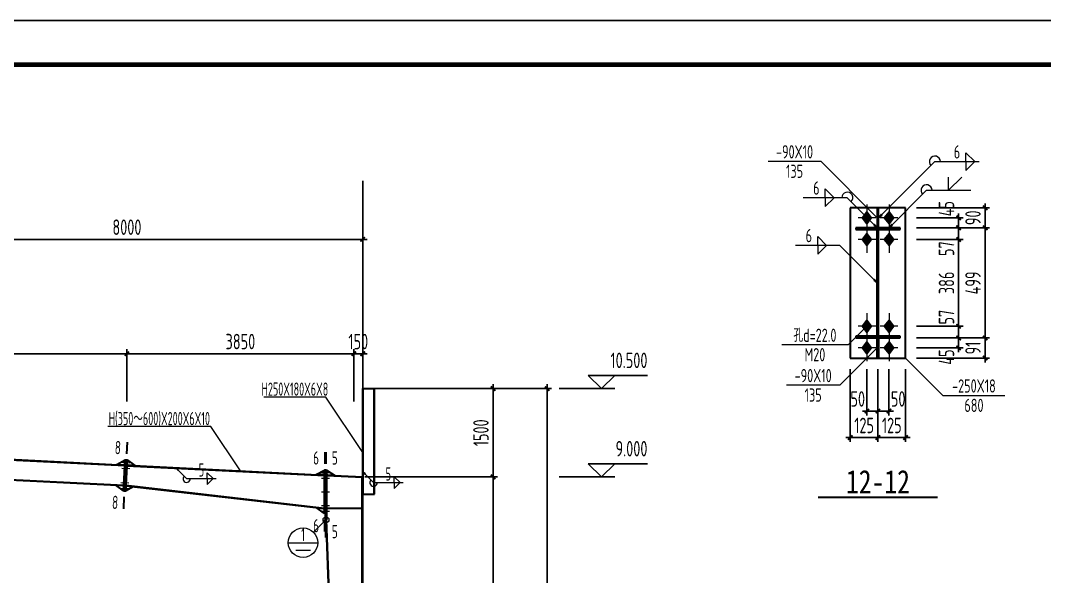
# Model space of a CAD drawing. Extents: x 899043 to 2598688, y -137197 to 211789.
# Drawn here: x 2129330 to 2164072, y 111252 to 130135 of the extents above; entities that cross this region are included whole.
import ezdxf
from ezdxf.enums import TextEntityAlignment as Align

# ---------------------------------------------------------------- set-up
doc = ezdxf.new("R2010")
doc.units = 0
doc.header["$LTSCALE"] = 1500
doc.header["$MEASUREMENT"] = 0
doc.linetypes.add('DOTE', pattern=[2.42, 2, -0.2, 0.02, -0.2])
doc.linetypes.add('线型6', pattern=[8.75, 5, -1.25, 1.25, -1.25])
for name, color, linetype in [('00-tk', 151, 'Continuous'), ('AXIS', 3, 'Continuous'), ('DIM', 3, 'Continuous'), ('PUB_TEXT', 7, 'Continuous'), ('THIN', 7, 'Continuous')]:
    doc.layers.add(name, color=color, linetype=linetype)
for name, color, linetype, lineweight in [('10', 7, 'Continuous', 35), ('114', 2, 'Continuous', 18), ('14', 2, 'Continuous', 35), ('20', 2, 'Continuous', 35), ('墙线__粗线', 7, 'Continuous', 18), ('字符串标注', 9, 'Continuous', 18), ('尺寸标注', 9, 'Continuous', 18), ('焊缝标注', 9, 'Continuous', 18), ('索引符号标注', 9, 'Continuous', 18), ('螺栓孔标注', 9, 'Continuous', 18), ('钢板标注', 9, 'Continuous', 18)]:
    doc.layers.add(name, color=color, linetype=linetype, lineweight=lineweight)
doc.styles.add('FromPkpm', font='Pkpmeng', dxfattribs={"width": 0.7, "bigfont": 'hztxt'})
doc.styles.add('TSSD_Dimension', font='Tssdeng.shx', dxfattribs={"width": 0.7, "bigfont": 'hztxt.shx'})
doc.styles.add('TSSD_Label', font='Tssdeng.shx', dxfattribs={"width": 0.7, "bigfont": 'hztxt.shx'})
doc.styles.add('仿宋体', font='', dxfattribs={"width": 0.8})
doc.styles.get('仿宋体').set_extended_font_data('SimSun')
doc.dimstyles.new('TSSD_150_150', dxfattribs={"dimtxt": 525, "dimasz": 150, "dimexe": 150, "dimexo": 375, "dimgap": 150, "dimtad": 1, "dimdec": 0, "dimzin": 0, "dimdsep": 46, "dimtxsty": 'TSSD_Dimension', "dimblk": 'ARCHTICK', "dimblk1": 'ARCHTICK', "dimblk2": 'ARCHTICK', "dimcen": 0, "dimdle": 150, "dimclrt": 7, "dimadec": 0, "dimazin": 0, "dimtfac": 1, "dimtdec": 0, "dimtix": 1, "dimtmove": 2, "dimatfit": 3, "dimfxl": 0, "dimtolj": 1, "dimtzin": 0, "dimarcsym": 0})
doc.dimstyles.new('TSSD_75_150', dxfattribs={"dimtxt": 525, "dimasz": 150, "dimexe": 150, "dimexo": 375, "dimgap": 150, "dimtad": 1, "dimdec": 0, "dimlfac": 0.5, "dimzin": 0, "dimdsep": 46, "dimtxsty": 'TSSD_Dimension', "dimblk": 'ARCHTICK', "dimblk1": 'ARCHTICK', "dimblk2": 'ARCHTICK', "dimcen": 0, "dimdle": 150, "dimclrt": 7, "dimadec": 0, "dimazin": 0, "dimtfac": 1, "dimtdec": 0, "dimtix": 1, "dimtmove": 2, "dimatfit": 3, "dimfxl": 0, "dimtolj": 1, "dimtzin": 0, "dimarcsym": 0})

# ---------------------------------------------------------------- blocks, each defined once
blk = doc.blocks.new('_ArchTick')
at = {"color": 0, "linetype": 'ByBlock', "const_width": 0.4}
blk.add_lwpolyline([(-0.5, -0.5), (0.5, 0.5)], dxfattribs=at)
blk = doc.blocks.new('*D155')
at = {"layer": 'Defpoints', "color": 0, "linetype": 'Continuous'}
for p in [(2159359, 123433), (2161159, 123433), (2159359, 123096)]:
    blk.add_point(p, dxfattribs=at)
at = {"layer": '尺寸标注', "color": 0, "linetype": 'Continuous', "lineweight": -2}
for p, q in [((2159734, 123433), (2161309, 123433)), ((2161159, 122946), (2161159, 123583)), ((2159734, 123096), (2161309, 123096))]:
    blk.add_line(p, q, dxfattribs=at)
at = {"layer": '尺寸标注', "color": 0, "linetype": 'Continuous', "lineweight": -2, "xscale": 150, "yscale": 150, "zscale": 150}
for p, rotation in [((2161159, 123433), 90), ((2161159, 123096), 270)]:
    blk.add_blockref('_ArchTick', p, dxfattribs=dict(at, rotation=rotation))
at = {"layer": '尺寸标注', "color": 7, "linetype": 'Continuous', "lineweight": 18, "insert": (2160746, 123743), "char_height": 525, "attachment_point": 5, "rotation": 90, "style": 'TSSD_Dimension'}
blk.add_mtext('\\A1;45', dxfattribs=at)
blk = doc.blocks.new('*D156')
at = {"layer": 'Defpoints', "color": 0, "linetype": 'Continuous'}
for p in [(2159359, 123096), (2161159, 123096), (2159359, 122698)]:
    blk.add_point(p, dxfattribs=at)
at = {"layer": '尺寸标注', "color": 0, "linetype": 'Continuous', "lineweight": -2}
for p, q in [((2159734, 123096), (2161309, 123096)), ((2161159, 122548), (2161159, 123246)), ((2159734, 122698), (2161309, 122698))]:
    blk.add_line(p, q, dxfattribs=at)
at = {"layer": '尺寸标注', "color": 0, "linetype": 'Continuous', "lineweight": -2, "xscale": 150, "yscale": 150, "zscale": 150}
for p, rotation in [((2161159, 123096), 90), ((2161159, 122698), 270)]:
    blk.add_blockref('_ArchTick', p, dxfattribs=dict(at, rotation=rotation))
at = {"layer": '尺寸标注', "color": 7, "linetype": 'Continuous', "lineweight": 18, "insert": (2160746, 122388), "char_height": 525, "attachment_point": 5, "rotation": 90, "style": 'TSSD_Dimension'}
blk.add_mtext('\\A1;57', dxfattribs=at)
blk = doc.blocks.new('*D157')
at = {"layer": 'Defpoints', "color": 0, "linetype": 'Continuous'}
for p in [(2159359, 119353), (2161159, 119353), (2159359, 119016)]:
    blk.add_point(p, dxfattribs=at)
at = {"layer": '尺寸标注', "color": 0, "linetype": 'Continuous', "lineweight": -2}
for p, q in [((2159734, 119353), (2161309, 119353)), ((2161159, 118866), (2161159, 119503)), ((2159734, 119016), (2161309, 119016))]:
    blk.add_line(p, q, dxfattribs=at)
at = {"layer": '尺寸标注', "color": 0, "linetype": 'Continuous', "lineweight": -2, "xscale": 150, "yscale": 150, "zscale": 150}
for p, rotation in [((2161159, 119353), 90), ((2161159, 119016), 270)]:
    blk.add_blockref('_ArchTick', p, dxfattribs=dict(at, rotation=rotation))
at = {"layer": '尺寸标注', "color": 7, "linetype": 'Continuous', "lineweight": 18, "insert": (2160746, 118705), "char_height": 525, "attachment_point": 5, "rotation": 90, "style": 'TSSD_Dimension'}
blk.add_mtext('\\A1;45', dxfattribs=at)
blk = doc.blocks.new('*D158')
at = {"layer": 'Defpoints', "color": 0, "linetype": 'Continuous'}
for p in [(2159359, 119751), (2161159, 119751), (2159359, 119353)]:
    blk.add_point(p, dxfattribs=at)
at = {"layer": '尺寸标注', "color": 0, "linetype": 'Continuous', "lineweight": -2}
for p, q in [((2161159, 119203), (2161159, 119901)), ((2159734, 119751), (2161309, 119751)), ((2159734, 119353), (2161309, 119353))]:
    blk.add_line(p, q, dxfattribs=at)
at = {"layer": '尺寸标注', "color": 0, "linetype": 'Continuous', "lineweight": -2, "xscale": 150, "yscale": 150, "zscale": 150}
for p, rotation in [((2161159, 119751), 90), ((2161159, 119353), 270)]:
    blk.add_blockref('_ArchTick', p, dxfattribs=dict(at, rotation=rotation))
at = {"layer": '尺寸标注', "color": 7, "linetype": 'Continuous', "lineweight": 18, "insert": (2160746, 120061), "char_height": 525, "attachment_point": 5, "rotation": 90, "style": 'TSSD_Dimension'}
blk.add_mtext('\\A1;57', dxfattribs=at)
blk = doc.blocks.new('*D159')
at = {"layer": 'Defpoints', "color": 0, "linetype": 'Continuous'}
for p in [(2159359, 122698), (2161159, 122698), (2159359, 119751)]:
    blk.add_point(p, dxfattribs=at)
at = {"layer": '尺寸标注', "color": 0, "linetype": 'Continuous', "lineweight": -2}
for p, q in [((2159734, 122698), (2161309, 122698)), ((2161159, 119601), (2161159, 122848)), ((2159734, 119751), (2161309, 119751))]:
    blk.add_line(p, q, dxfattribs=at)
at = {"layer": '尺寸标注', "color": 0, "linetype": 'Continuous', "lineweight": -2, "xscale": 150, "yscale": 150, "zscale": 150}
for p, rotation in [((2161159, 122698), 90), ((2161159, 119751), 270)]:
    blk.add_blockref('_ArchTick', p, dxfattribs=dict(at, rotation=rotation))
at = {"layer": '尺寸标注', "color": 7, "linetype": 'Continuous', "lineweight": 18, "insert": (2160746, 121224), "char_height": 525, "attachment_point": 5, "rotation": 90, "style": 'TSSD_Dimension'}
blk.add_mtext('\\A1;386', dxfattribs=at)
blk = doc.blocks.new('*D160')
at = {"layer": 'Defpoints', "color": 0, "linetype": 'Continuous'}
for p in [(2158046, 118671), (2158421, 118671), (2158421, 116871)]:
    blk.add_point(p, dxfattribs=at)
at = {"layer": '尺寸标注', "color": 0, "linetype": 'Continuous', "lineweight": -2}
for p, q in [((2158046, 118296), (2158046, 116721)), ((2158421, 118296), (2158421, 116721)), ((2157896, 116871), (2158571, 116871))]:
    blk.add_line(p, q, dxfattribs=at)
at = {"layer": '尺寸标注', "color": 0, "linetype": 'Continuous', "lineweight": -2, "xscale": 150, "yscale": 150, "zscale": 150, "rotation": 180}
blk.add_blockref('_ArchTick', (2158046, 116871), dxfattribs=at)
at = {"layer": '尺寸标注', "color": 0, "linetype": 'Continuous', "lineweight": -2, "xscale": 150, "yscale": 150, "zscale": 150}
blk.add_blockref('_ArchTick', (2158421, 116871), dxfattribs=at)
at = {"layer": '尺寸标注', "color": 7, "linetype": 'Continuous', "lineweight": 18, "insert": (2157736, 117283), "char_height": 525, "attachment_point": 5, "style": 'TSSD_Dimension'}
blk.add_mtext('\\A1;50', dxfattribs=at)
blk = doc.blocks.new('*D161')
at = {"layer": 'Defpoints', "color": 0, "linetype": 'Continuous'}
for p in [(2158421, 118671), (2158796, 118671), (2158796, 116871)]:
    blk.add_point(p, dxfattribs=at)
at = {"layer": '尺寸标注', "color": 0, "linetype": 'Continuous', "lineweight": -2}
for p, q in [((2158421, 118296), (2158421, 116721)), ((2158796, 118296), (2158796, 116721)), ((2158271, 116871), (2158946, 116871))]:
    blk.add_line(p, q, dxfattribs=at)
at = {"layer": '尺寸标注', "color": 0, "linetype": 'Continuous', "lineweight": -2, "xscale": 150, "yscale": 150, "zscale": 150, "rotation": 180}
blk.add_blockref('_ArchTick', (2158421, 116871), dxfattribs=at)
at = {"layer": '尺寸标注', "color": 0, "linetype": 'Continuous', "lineweight": -2, "xscale": 150, "yscale": 150, "zscale": 150}
blk.add_blockref('_ArchTick', (2158796, 116871), dxfattribs=at)
at = {"layer": '尺寸标注', "color": 7, "linetype": 'Continuous', "lineweight": 18, "insert": (2159106, 117283), "char_height": 525, "attachment_point": 5, "style": 'TSSD_Dimension'}
blk.add_mtext('\\A1;50', dxfattribs=at)
blk = doc.blocks.new('*D162')
at = {"layer": 'Defpoints', "color": 0, "linetype": 'Continuous'}
for p in [(2157484, 118671), (2158421, 118671), (2158421, 115971)]:
    blk.add_point(p, dxfattribs=at)
at = {"layer": '尺寸标注', "color": 0, "linetype": 'Continuous', "lineweight": -2}
for p, q in [((2157484, 118296), (2157484, 115821)), ((2158421, 118296), (2158421, 115821)), ((2157484, 115971), (2157334, 115971)), ((2157484, 115971), (2158421, 115971)), ((2158421, 115971), (2158571, 115971))]:
    blk.add_line(p, q, dxfattribs=at)
at = {"layer": '尺寸标注', "color": 0, "linetype": 'Continuous', "lineweight": -2, "xscale": 150, "yscale": 150, "zscale": 150}
blk.add_blockref('_ArchTick', (2157484, 115971), dxfattribs=at)
at = {"layer": '尺寸标注', "color": 0, "linetype": 'Continuous', "lineweight": -2, "xscale": 150, "yscale": 150, "zscale": 150, "rotation": 180}
blk.add_blockref('_ArchTick', (2158421, 115971), dxfattribs=at)
at = {"layer": '尺寸标注', "color": 7, "linetype": 'Continuous', "lineweight": 18, "insert": (2157952, 116383), "char_height": 525, "attachment_point": 5, "style": 'TSSD_Dimension'}
blk.add_mtext('\\A1;125', dxfattribs=at)
blk = doc.blocks.new('*D163')
at = {"layer": 'Defpoints', "color": 0, "linetype": 'Continuous'}
for p in [(2158421, 118671), (2159359, 118671), (2159359, 115971)]:
    blk.add_point(p, dxfattribs=at)
at = {"layer": '尺寸标注', "color": 0, "linetype": 'Continuous', "lineweight": -2}
for p, q in [((2158421, 118296), (2158421, 115821)), ((2159359, 118296), (2159359, 115821)), ((2158421, 115971), (2158271, 115971)), ((2158421, 115971), (2159359, 115971)), ((2159359, 115971), (2159509, 115971))]:
    blk.add_line(p, q, dxfattribs=at)
at = {"layer": '尺寸标注', "color": 0, "linetype": 'Continuous', "lineweight": -2, "xscale": 150, "yscale": 150, "zscale": 150}
blk.add_blockref('_ArchTick', (2158421, 115971), dxfattribs=at)
at = {"layer": '尺寸标注', "color": 0, "linetype": 'Continuous', "lineweight": -2, "xscale": 150, "yscale": 150, "zscale": 150, "rotation": 180}
blk.add_blockref('_ArchTick', (2159359, 115971), dxfattribs=at)
at = {"layer": '尺寸标注', "color": 7, "linetype": 'Continuous', "lineweight": 18, "insert": (2158890, 116383), "char_height": 525, "attachment_point": 5, "style": 'TSSD_Dimension'}
blk.add_mtext('\\A1;125', dxfattribs=at)
blk = doc.blocks.new('*D164')
at = {"layer": 'Defpoints', "color": 0, "linetype": 'Continuous'}
for p in [(2159359, 119353), (2162059, 119353), (2159359, 118671)]:
    blk.add_point(p, dxfattribs=at)
at = {"layer": '尺寸标注', "color": 0, "linetype": 'Continuous', "lineweight": -2}
for p, q in [((2159734, 119353), (2162209, 119353)), ((2162059, 119353), (2162059, 119503)), ((2162059, 118671), (2162059, 119353)), ((2159734, 118671), (2162209, 118671)), ((2162059, 118671), (2162059, 118521))]:
    blk.add_line(p, q, dxfattribs=at)
at = {"layer": '尺寸标注', "color": 0, "linetype": 'Continuous', "lineweight": -2, "xscale": 150, "yscale": 150, "zscale": 150}
for p, rotation in [((2162059, 119353), 270), ((2162059, 118671), 90)]:
    blk.add_blockref('_ArchTick', p, dxfattribs=dict(at, rotation=rotation))
at = {"layer": '尺寸标注', "color": 7, "linetype": 'Continuous', "lineweight": 18, "insert": (2161646, 119012), "char_height": 525, "attachment_point": 5, "rotation": 90, "style": 'TSSD_Dimension'}
blk.add_mtext('\\A1;91', dxfattribs=at)
blk = doc.blocks.new('*D165')
at = {"layer": 'Defpoints', "color": 0, "linetype": 'Continuous'}
for p in [(2159359, 123096), (2162059, 123096), (2159359, 119353)]:
    blk.add_point(p, dxfattribs=at)
at = {"layer": '尺寸标注', "color": 0, "linetype": 'Continuous', "lineweight": -2}
for p, q in [((2159734, 123096), (2162209, 123096)), ((2162059, 119203), (2162059, 123246)), ((2159734, 119353), (2162209, 119353))]:
    blk.add_line(p, q, dxfattribs=at)
at = {"layer": '尺寸标注', "color": 0, "linetype": 'Continuous', "lineweight": -2, "xscale": 150, "yscale": 150, "zscale": 150}
for p, rotation in [((2162059, 123096), 90), ((2162059, 119353), 270)]:
    blk.add_blockref('_ArchTick', p, dxfattribs=dict(at, rotation=rotation))
at = {"layer": '尺寸标注', "color": 7, "linetype": 'Continuous', "lineweight": 18, "insert": (2161646, 121224), "char_height": 525, "attachment_point": 5, "rotation": 90, "style": 'TSSD_Dimension'}
blk.add_mtext('\\A1;499', dxfattribs=at)
blk = doc.blocks.new('*D166')
at = {"layer": 'Defpoints', "color": 0, "linetype": 'Continuous'}
for p in [(2159359, 123771), (2162059, 123771), (2159359, 123096)]:
    blk.add_point(p, dxfattribs=at)
at = {"layer": '尺寸标注', "color": 0, "linetype": 'Continuous', "lineweight": -2}
for p, q in [((2159734, 123771), (2162209, 123771)), ((2162059, 123771), (2162059, 123921)), ((2162059, 123096), (2162059, 123771)), ((2159734, 123096), (2162209, 123096)), ((2162059, 123096), (2162059, 122946))]:
    blk.add_line(p, q, dxfattribs=at)
at = {"layer": '尺寸标注', "color": 0, "linetype": 'Continuous', "lineweight": -2, "xscale": 150, "yscale": 150, "zscale": 150}
for p, rotation in [((2162059, 123771), 270), ((2162059, 123096), 90)]:
    blk.add_blockref('_ArchTick', p, dxfattribs=dict(at, rotation=rotation))
at = {"layer": '尺寸标注', "color": 7, "linetype": 'Continuous', "lineweight": 18, "insert": (2161646, 123433), "char_height": 525, "attachment_point": 5, "rotation": 90, "style": 'TSSD_Dimension'}
blk.add_mtext('\\A1;90', dxfattribs=at)
blk = doc.blocks.new('*D553')
at = {"layer": 'Defpoints', "color": 0}
for p in [(2132941, 118819), (2116941, 116819), (2132941, 116819)]:
    blk.add_point(p, dxfattribs=at)
at = {"layer": 'DIM', "color": 0, "lineweight": -2}
for p, q in [((2116941, 117194), (2116941, 118969)), ((2132941, 117194), (2132941, 118969)), ((2116791, 118819), (2133091, 118819))]:
    blk.add_line(p, q, dxfattribs=at)
at = {"layer": 'DIM', "color": 0, "lineweight": -2, "xscale": 150, "yscale": 150, "zscale": 150, "rotation": 180}
blk.add_blockref('_ArchTick', (2116941, 118819), dxfattribs=at)
at = {"layer": 'DIM', "color": 0, "lineweight": -2, "xscale": 150, "yscale": 150, "zscale": 150}
blk.add_blockref('_ArchTick', (2132941, 118819), dxfattribs=at)
at = {"layer": 'DIM', "color": 7, "insert": (2124941, 119231), "char_height": 525, "attachment_point": 5, "style": 'TSSD_Dimension'}
blk.add_mtext('\\A1;8000', dxfattribs=at)
blk = doc.blocks.new('*D554')
at = {"layer": 'Defpoints', "color": 0}
for p in [(2140641, 118819), (2132941, 116819), (2140641, 116819)]:
    blk.add_point(p, dxfattribs=at)
at = {"layer": 'DIM', "color": 0, "lineweight": -2}
for p, q in [((2132941, 117194), (2132941, 118969)), ((2140641, 117194), (2140641, 118969)), ((2132791, 118819), (2140791, 118819))]:
    blk.add_line(p, q, dxfattribs=at)
at = {"layer": 'DIM', "color": 0, "lineweight": -2, "xscale": 150, "yscale": 150, "zscale": 150, "rotation": 180}
blk.add_blockref('_ArchTick', (2132941, 118819), dxfattribs=at)
at = {"layer": 'DIM', "color": 0, "lineweight": -2, "xscale": 150, "yscale": 150, "zscale": 150}
blk.add_blockref('_ArchTick', (2140641, 118819), dxfattribs=at)
at = {"layer": 'DIM', "color": 7, "insert": (2136791, 119231), "char_height": 525, "attachment_point": 5, "style": 'TSSD_Dimension'}
blk.add_mtext('\\A1;3850', dxfattribs=at)
blk = doc.blocks.new('*D555')
at = {"layer": 'Defpoints', "color": 0}
for p in [(2140941, 118819), (2140941, 117419), (2140641, 116819)]:
    blk.add_point(p, dxfattribs=at)
at = {"layer": 'DIM', "color": 0, "lineweight": -2}
for p, q in [((2140641, 117194), (2140641, 118969)), ((2140941, 117794), (2140941, 118969)), ((2140641, 118819), (2140491, 118819)), ((2140641, 118819), (2140941, 118819)), ((2140941, 118819), (2141091, 118819))]:
    blk.add_line(p, q, dxfattribs=at)
at = {"layer": 'DIM', "color": 0, "lineweight": -2, "xscale": 150, "yscale": 150, "zscale": 150}
blk.add_blockref('_ArchTick', (2140641, 118819), dxfattribs=at)
at = {"layer": 'DIM', "color": 0, "lineweight": -2, "xscale": 150, "yscale": 150, "zscale": 150, "rotation": 180}
blk.add_blockref('_ArchTick', (2140941, 118819), dxfattribs=at)
at = {"layer": 'DIM', "color": 7, "insert": (2140791, 119231), "char_height": 525, "attachment_point": 5, "style": 'TSSD_Dimension'}
blk.add_mtext('\\A1;150', dxfattribs=at)
blk = doc.blocks.new('*D565')
at = {"layer": 'Defpoints', "color": 0}
for p in [(2140637, 114634), (2145364, 114634), (2140637, 96234)]:
    blk.add_point(p, dxfattribs=at)
at = {"layer": 'DIM', "color": 0, "lineweight": -2}
for p, q in [((2145364, 96084), (2145364, 114784)), ((2141012, 114634), (2145514, 114634)), ((2141012, 96234), (2145514, 96234))]:
    blk.add_line(p, q, dxfattribs=at)
at = {"layer": 'DIM', "color": 0, "lineweight": -2, "xscale": 150, "yscale": 150, "zscale": 150}
for p, rotation in [((2145364, 114634), 90), ((2145364, 96234), 270)]:
    blk.add_blockref('_ArchTick', p, dxfattribs=dict(at, rotation=rotation))
at = {"layer": 'DIM', "color": 7, "insert": (2144952, 105434), "char_height": 525, "attachment_point": 5, "rotation": 90, "style": 'TSSD_Dimension'}
blk.add_mtext('\\A1;9200', dxfattribs=at)
blk = doc.blocks.new('*D566')
at = {"layer": 'Defpoints', "color": 0}
for p in [(2140637, 117634), (2145364, 117634), (2140637, 114634)]:
    blk.add_point(p, dxfattribs=at)
at = {"layer": 'DIM', "color": 0, "lineweight": -2}
for p, q in [((2145364, 114484), (2145364, 117784)), ((2141012, 117634), (2145514, 117634)), ((2141012, 114634), (2145514, 114634))]:
    blk.add_line(p, q, dxfattribs=at)
at = {"layer": 'DIM', "color": 0, "lineweight": -2, "xscale": 150, "yscale": 150, "zscale": 150}
for p, rotation in [((2145364, 117634), 90), ((2145364, 114634), 270)]:
    blk.add_blockref('_ArchTick', p, dxfattribs=dict(at, rotation=rotation))
at = {"layer": 'DIM', "color": 7, "insert": (2144952, 116134), "char_height": 525, "attachment_point": 5, "rotation": 90, "style": 'TSSD_Dimension'}
blk.add_mtext('\\A1;1500', dxfattribs=at)
blk = doc.blocks.new('*D567')
at = {"layer": 'Defpoints', "color": 0}
for p in [(2142014, 117634), (2147199, 117634), (2142014, 96234)]:
    blk.add_point(p, dxfattribs=at)
at = {"layer": 'DIM', "color": 0, "lineweight": -2}
for p, q in [((2147199, 96084), (2147199, 117784)), ((2142389, 117634), (2147349, 117634)), ((2142389, 96234), (2147349, 96234))]:
    blk.add_line(p, q, dxfattribs=at)
at = {"layer": 'DIM', "color": 0, "lineweight": -2, "xscale": 150, "yscale": 150, "zscale": 150}
for p, rotation in [((2147199, 117634), 90), ((2147199, 96234), 270)]:
    blk.add_blockref('_ArchTick', p, dxfattribs=dict(at, rotation=rotation))
at = {"layer": 'DIM', "color": 7, "insert": (2146787, 106934), "char_height": 525, "attachment_point": 5, "rotation": 90, "style": 'TSSD_Dimension'}
blk.add_mtext('\\A1;10700', dxfattribs=at)
blk = doc.blocks.new('*D576')
at = {"layer": 'Defpoints', "color": 0}
for p in [(2140941, 122702), (2124941, 120168), (2140941, 120168)]:
    blk.add_point(p, dxfattribs=at)
at = {"layer": 'DIM', "color": 0, "lineweight": -2}
for p, q in [((2124791, 122702), (2141091, 122702)), ((2124941, 120543), (2124941, 122852)), ((2140941, 120543), (2140941, 122852))]:
    blk.add_line(p, q, dxfattribs=at)
at = {"layer": 'DIM', "color": 0, "lineweight": -2, "xscale": 150, "yscale": 150, "zscale": 150, "rotation": 180}
blk.add_blockref('_ArchTick', (2124941, 122702), dxfattribs=at)
at = {"layer": 'DIM', "color": 0, "lineweight": -2, "xscale": 150, "yscale": 150, "zscale": 150}
blk.add_blockref('_ArchTick', (2140941, 122702), dxfattribs=at)
at = {"layer": 'DIM', "color": 7, "insert": (2132941, 123115), "char_height": 525, "attachment_point": 5, "style": 'TSSD_Dimension'}
blk.add_mtext('\\A1;8000', dxfattribs=at)
blk = doc.blocks.new('A$C16496DF1')
at = {"layer": '00-tk', "linetype": 'Continuous'}
blk.add_line((178350, 126150), (0, 126150), dxfattribs=at)
at = {"layer": '00-tk', "const_width": 150}
blk.add_lwpolyline([(3750, 124650), (176850, 124650), (176850, 1500), (3750, 1500)], close=True, dxfattribs=at)

msp = doc.modelspace()

# ---------------------------------------------------------------- hatches: boundary and pattern name
at = {"layer": '10'}
for points in [[(2158046.2, 123628.2), (2157896.2, 123433.2), (2158046.2, 123238.2), (2158196.2, 123433.2)], [(2158796.2, 123628.2), (2158646.2, 123433.2), (2158796.2, 123238.2), (2158946.2, 123433.2)], [(2158046.2, 122893.2), (2157896.2, 122698.2), (2158046.2, 122503.2), (2158196.2, 122698.2)], [(2158796.2, 122893.2), (2158646.2, 122698.2), (2158796.2, 122503.2), (2158946.2, 122698.2)], [(2158046.2, 119945.7), (2157896.2, 119750.7), (2158046.2, 119555.7), (2158196.2, 119750.7)], [(2158796.2, 119945.7), (2158646.2, 119750.7), (2158796.2, 119555.7), (2158946.2, 119750.7)], [(2158046.2, 119210.7), (2157896.2, 119015.7), (2158046.2, 118820.7), (2158196.2, 119015.7)], [(2158796.2, 119210.7), (2158646.2, 119015.7), (2158796.2, 118820.7), (2158946.2, 119015.7)]]:
    msp.add_hatch(color=1, dxfattribs=at).paths.add_polyline_path(points)
at = {"layer": '焊缝标注'}
for points in [[(2158443.7, 123433.2), (2158565.7, 123523.3), (2158533.9, 123555.1)], [(2158398.7, 123095.7), (2158308.7, 123217.7), (2158276.8, 123186)], [(2158796.2, 123095.7), (2158918.2, 123185.8), (2158886.4, 123217.6)], [(2158398.7, 121224.4), (2158308.7, 121346.5), (2158276.8, 121314.7)], [(2134615.1, 114930.2), (2134675, 114848.7), (2134696.3, 114869.9)], [(2140956.9, 114795.2), (2141016.8, 114713.7), (2141038.1, 114734.8)]]:
    msp.add_hatch(color=256, dxfattribs=at).paths.add_polyline_path(points)

# ---------------------------------------------------------------- linework, layer by layer
at = {"color": 3, "lineweight": 35, "ltscale": 2}
for p, q in [((2140940.9, 114048.9), (2140940.9, 117633.9)), ((2140940.9, 117633.9), (2140956.9, 117633.9)), ((2140940.9, 117633.9), (2141340.9, 117633.9)), ((2140956.9, 114048.9), (2140956.9, 117633.9)), ((2141324.9, 114048.9), (2141324.9, 117633.9)), ((2141324.9, 117633.9), (2141340.9, 117633.9)), ((2141340.9, 114048.9), (2141340.9, 117633.9)), ((2117012, 115814.3), (2132868.2, 115021.5)), ((2117012.8, 115830.3), (2132869, 115037.5)), ((2116977.9, 115131.2), (2132834, 114338.4)), ((2116978.7, 115147.2), (2132834.8, 114354.4)), ((2132939.9, 115014), (2139640.8, 114678.9)), ((2132940.9, 115033.9), (2139640.8, 114698.9)), ((2132905.9, 114334.8), (2139640.8, 113558.8)), ((2132906.9, 114354.8), (2139640.8, 113578.9)), ((2140924.9, 96273.9), (2140924.9, 114614.7)), ((2140940.9, 114613.9), (2140924.9, 114614.7)), ((2140940.9, 96273.9), (2140940.9, 114613.9)), ((2140940.9, 114048.9), (2141340.9, 114048.9)), ((2140340.9, 96273.9), (2139696.8, 113178.8)), ((2139712.8, 113178.8), (2139696.8, 113178.8)), ((2140356.9, 96273.9), (2139712.8, 113178.8))]:
    msp.add_line(p, q, dxfattribs=at)
at = {"layer": '10', "color": 9, "lineweight": 18, "ltscale": 2}
for p, q in [((2158046.2, 123883.2), (2158046.2, 122983.2)), ((2158796.2, 123883.2), (2158796.2, 122983.2)), ((2158346.2, 123433.2), (2157746.2, 123433.2)), ((2159096.2, 123433.2), (2158496.2, 123433.2)), ((2158046.2, 123148.2), (2158046.2, 122248.2)), ((2158796.2, 123148.2), (2158796.2, 122248.2)), ((2158346.2, 122698.2), (2157746.2, 122698.2)), ((2159096.2, 122698.2), (2158496.2, 122698.2)), ((2158046.2, 120200.7), (2158046.2, 119300.7)), ((2158796.2, 120200.7), (2158796.2, 119300.7)), ((2158346.2, 119750.7), (2157746.2, 119750.7)), ((2159096.2, 119750.7), (2158496.2, 119750.7)), ((2158046.2, 119465.7), (2158046.2, 118565.7)), ((2158796.2, 119465.7), (2158796.2, 118565.7)), ((2158346.2, 119015.7), (2157746.2, 119015.7)), ((2159096.2, 119015.7), (2158496.2, 119015.7))]:
    msp.add_line(p, q, dxfattribs=at)
at = {"layer": '10', "linetype": '线型6', "lineweight": 18, "ltscale": 2}
msp.add_line((2158421.2, 118655.7), (2158421.2, 123785.7), dxfattribs=at)
at = {"layer": '10', "color": 3, "lineweight": 35, "ltscale": 2}
for p, q in [((2159171.2, 123095.7), (2157671.2, 123095.7)), ((2157671.2, 123095.7), (2157671.2, 123035.7)), ((2157671.2, 123035.7), (2159171.2, 123035.7)), ((2158398.7, 119413.2), (2158398.7, 123035.7)), ((2158443.7, 119413.2), (2158443.7, 123035.7)), ((2159171.2, 123035.7), (2159171.2, 123095.7)), ((2159171.2, 119413.2), (2157671.2, 119413.2)), ((2157671.2, 119413.2), (2157671.2, 119353.2)), ((2157671.2, 119353.2), (2159171.2, 119353.2)), ((2159171.2, 119353.2), (2159171.2, 119413.2))]:
    msp.add_line(p, q, dxfattribs=at)
at = {"layer": '10', "lineweight": 35, "ltscale": 2}
for p, q in [((2132943.9, 115814.8), (2132923.9, 115415.3)), ((2139658.8, 115478.8), (2139658.8, 115078.8)), ((2139694.8, 115478.8), (2139694.8, 115078.8)), ((2132830.9, 113555.6), (2132850.9, 113955.1)), ((2156396.2, 113945.7), (2160446.2, 113945.7)), ((2139658.8, 112778.8), (2139658.8, 113178.8)), ((2139694.8, 112578.8), (2139694.8, 112978.8))]:
    msp.add_line(p, q, dxfattribs=at)
at = {"layer": '10', "color": 1, "linetype": 'Continuous'}
for points in [[(2158046.2, 123628.2), (2157896.2, 123433.2), (2158046.2, 123238.2), (2158196.2, 123433.2)], [(2158796.2, 123628.2), (2158646.2, 123433.2), (2158796.2, 123238.2), (2158946.2, 123433.2)], [(2158046.2, 122893.2), (2157896.2, 122698.2), (2158046.2, 122503.2), (2158196.2, 122698.2)], [(2158796.2, 122893.2), (2158646.2, 122698.2), (2158796.2, 122503.2), (2158946.2, 122698.2)], [(2158046.2, 119945.7), (2157896.2, 119750.7), (2158046.2, 119555.7), (2158196.2, 119750.7)], [(2158796.2, 119945.7), (2158646.2, 119750.7), (2158796.2, 119555.7), (2158946.2, 119750.7)], [(2158046.2, 119210.7), (2157896.2, 119015.7), (2158046.2, 118820.7), (2158196.2, 119015.7)], [(2158796.2, 119210.7), (2158646.2, 119015.7), (2158796.2, 118820.7), (2158946.2, 119015.7)]]:
    msp.add_lwpolyline(points, close=True, dxfattribs=at)
at = {"layer": '114', "lineweight": 18, "ltscale": 2}
for p, q in [((2132773.6, 115132.4), (2133045.3, 115118.8)), ((2132763.8, 114936.6), (2133035.5, 114923.1)), ((2139540.8, 114788.9), (2139812.8, 114788.9)), ((2132739.4, 114449.3), (2133011.1, 114435.7)), ((2139540.8, 114588.9), (2139812.8, 114588.9)), ((2132729.7, 114253.5), (2133001.3, 114239.9)), ((2139540.8, 114128.9), (2139812.8, 114128.9)), ((2139540.8, 113668.9), (2139812.8, 113668.9)), ((2139540.8, 113468.8), (2139812.8, 113468.8))]:
    msp.add_line(p, q, dxfattribs=at)
at = {"layer": '114', "color": 1, "lineweight": 70, "ltscale": 2}
for p, q in [((2132873.5, 115127.4), (2132945.4, 115123.8)), ((2132863.7, 114931.6), (2132935.6, 114928.1)), ((2139640.8, 114788.9), (2139712.8, 114788.9)), ((2132839.3, 114444.3), (2132911.2, 114440.7)), ((2139640.8, 114588.9), (2139712.8, 114588.9)), ((2132829.5, 114248.5), (2132901.4, 114244.9)), ((2139640.8, 114128.9), (2139712.8, 114128.9)), ((2139640.8, 113668.9), (2139712.8, 113668.9)), ((2139640.8, 113468.8), (2139712.8, 113468.8))]:
    msp.add_line(p, q, dxfattribs=at)
at = {"layer": '14', "lineweight": 35, "ltscale": 2}
for p, q in [((2132599.3, 115051), (2132878, 115217.3)), ((2132829, 115039.5), (2132599.3, 115051)), ((2132824.9, 114156.6), (2132878, 115217.3)), ((2132871, 115077.5), (2132829, 115039.5)), ((2132913.9, 115215.5), (2132860.9, 114154.8)), ((2132860.9, 114154.8), (2132913.9, 115215.5)), ((2132878, 115217.3), (2132871, 115077.5)), ((2132878, 115217.3), (2132913.9, 115215.5)), ((2132949.9, 115213.7), (2132896.8, 114153)), ((2132913.9, 115215.5), (2132949.9, 115213.7)), ((2132942.9, 115073.9), (2132949.9, 115213.7)), ((2132980.8, 115031.9), (2132942.9, 115073.9)), ((2132949.9, 115213.7), (2133210.6, 115020.4)), ((2133210.6, 115020.4), (2132980.8, 115031.9)), ((2139361.1, 114712.9), (2139640.8, 114868.9)), ((2139600.8, 114700.9), (2139361.1, 114712.9)), ((2139640.8, 114738.9), (2139600.8, 114700.9)), ((2139640.8, 113378.8), (2139640.8, 114878.8)), ((2139640.8, 114878.8), (2139676.8, 114878.8)), ((2139640.8, 114868.9), (2139640.8, 114738.9)), ((2139676.8, 113178.8), (2139676.8, 114878.8)), ((2139676.8, 114878.8), (2139712.8, 114878.8)), ((2139676.8, 114878.8), (2139676.8, 113378.8)), ((2139712.8, 114878.8), (2139712.8, 113178.8)), ((2139712.8, 114735.3), (2139712.8, 114865.3)), ((2139712.8, 114865.3), (2139992.4, 114681.3)), ((2139752.7, 114693.3), (2139712.8, 114735.3)), ((2139712.8, 114695.3), (2140940.9, 114633.9)), ((2139712.8, 114675.3), (2139712.8, 114695.3)), ((2140940.9, 114613.9), (2139712.8, 114675.3)), ((2139992.4, 114681.3), (2139752.7, 114693.3)), ((2132825, 114158.6), (2132564.4, 114351.9)), ((2132564.4, 114351.9), (2132794.1, 114340.4)), ((2132794.1, 114340.4), (2132832, 114298.5)), ((2133174.2, 114303.9), (2132897, 114155)), ((2132903.9, 114294.8), (2132945.7, 114330.2)), ((2132945.7, 114330.2), (2133174.2, 114303.9)), ((2140940.9, 114633.9), (2140940.9, 114613.9)), ((2132860.9, 114154.8), (2132824.9, 114156.6)), ((2132832, 114298.5), (2132825, 114158.6)), ((2132896.8, 114153), (2132860.9, 114154.8)), ((2132897, 114155), (2132903.9, 114294.8)), ((2139640.8, 113388.8), (2139362.6, 113590.8)), ((2139362.6, 113590.8), (2139601, 113563.3)), ((2139601, 113563.3), (2139640.8, 113518.8)), ((2139640.8, 113518.8), (2139640.8, 113388.8)), ((2139676.8, 113378.8), (2139640.8, 113378.8)), ((2139712.8, 113578.8), (2140924.9, 113578.8)), ((2139712.8, 113558.8), (2139712.8, 113578.8)), ((2140924.9, 113558.8), (2139712.8, 113558.8)), ((2140924.9, 113578.8), (2140924.9, 113558.8)), ((2139712.8, 113178.8), (2139676.8, 113178.8))]:
    msp.add_line(p, q, dxfattribs=at)
at = {"layer": '20', "lineweight": 35, "ltscale": 2}
for p, q in [((2159358.7, 123770.7), (2157483.7, 123770.7)), ((2157483.7, 123770.7), (2157483.7, 118670.7)), ((2158443.7, 123770.7), (2158398.7, 123770.7)), ((2158398.7, 123770.7), (2158398.7, 123095.7)), ((2158443.7, 123095.7), (2158443.7, 123770.7)), ((2159358.7, 118670.7), (2159358.7, 123770.7)), ((2158398.7, 123095.7), (2158443.7, 123095.7)), ((2158398.7, 119353.2), (2158443.7, 119353.2)), ((2158398.7, 118678.2), (2158398.7, 119353.2)), ((2158443.7, 119353.2), (2158443.7, 118678.2)), ((2157483.7, 118670.7), (2159358.7, 118670.7)), ((2158443.7, 118678.2), (2158398.7, 118678.2))]:
    msp.add_line(p, q, dxfattribs=at)
at = {"layer": 'AXIS', "color": 253, "linetype": 'DOTE'}
msp.add_line((2140940.9, 97208.3), (2140940.9, 124692.4), dxfattribs=at)
at = {"layer": 'THIN'}
for p, q in [((2149039.7, 117633.9), (2148589.7, 118083.9)), ((2148589.7, 118083.9), (2149489.7, 118083.9)), ((2149039.7, 117633.9), (2149489.7, 118083.9)), ((2149489.7, 118083.9), (2150600.3, 118083.9)), ((2147611.2, 117633.9), (2149489.7, 117633.9)), ((2149039.7, 114633.9), (2148589.7, 115083.9)), ((2148589.7, 115083.9), (2149489.7, 115083.9)), ((2149039.7, 114633.9), (2149489.7, 115083.9)), ((2149489.7, 115083.9), (2150600.3, 115083.9)), ((2147611.2, 114633.9), (2149489.7, 114633.9))]:
    msp.add_line(p, q, dxfattribs=at)
at = {"layer": '墙线__粗线', "lineweight": 18, "ltscale": 2}
msp.add_circle((2139694.8, 113178.8), 100, dxfattribs=at)
at = {"layer": '字符串标注', "lineweight": 18, "ltscale": 2}
for p, q in [((2139690.9, 117341.4), (2137590.9, 117341.4)), ((2140940.9, 115466.4), (2139690.9, 117341.4)), ((2135790.9, 116341.4), (2132290.9, 116341.4)), ((2136790.9, 114841.4), (2135790.9, 116341.4))]:
    msp.add_line(p, q, dxfattribs=at)
at = {"layer": '字符串标注', "ltscale": 2}
for points in [[(2140691, 115841.4, 0.2, 0.2, 1), (2140690.8, 115841.4, 0.2, 0.2, 1)], [(2136791, 114841.4, 0.2, 0.2, 1), (2136790.8, 114841.4, 0.2, 0.2, 1)]]:
    msp.add_lwpolyline(points, format="xyseb", close=True, dxfattribs=at)
at = {"layer": '焊缝标注', "lineweight": 18, "ltscale": 2}
for p, q in [((2161403.6, 125641.6), (2161703.6, 125341.6)), ((2161403.6, 125341.6), (2161403.6, 125641.6)), ((2158443.7, 123433.2), (2160353.6, 125341.6)), ((2160353.6, 125341.6), (2161853.6, 125341.6)), ((2161403.6, 125041.6), (2161703.6, 125341.6)), ((2161403.6, 125341.6), (2161403.6, 125041.6)), ((2160819.5, 124367.9), (2160819.5, 124817.9)), ((2160819.5, 124367.9), (2161269.5, 124817.9)), ((2156931.7, 124115.1), (2156631.7, 124415.1)), ((2156631.7, 124115.1), (2156631.7, 124415.1)), ((2157381.7, 124115.1), (2155881.7, 124115.1)), ((2156931.7, 124115.1), (2156631.7, 123815.1)), ((2156631.7, 124115.1), (2156631.7, 123815.1)), ((2158398.7, 123095.7), (2157381.7, 124115.1)), ((2158796.2, 123095.7), (2160069.5, 124367.9)), ((2160069.5, 124367.9), (2161569.5, 124367.9)), ((2156677.4, 122498.7), (2156377.4, 122798.7)), ((2156377.4, 122498.7), (2156377.4, 122798.7)), ((2157127.4, 122498.7), (2155627.4, 122498.7)), ((2156677.4, 122498.7), (2156377.4, 122198.7)), ((2156377.4, 122498.7), (2156377.4, 122198.7)), ((2158398.7, 121224.4), (2157127.4, 122498.7)), ((2134615.1, 114930.2), (2134967.7, 114575.7)), ((2135667.7, 114775.7), (2135867.7, 114575.7)), ((2135667.7, 114575.7), (2135667.7, 114775.7)), ((2140956.9, 114795.2), (2141309.5, 114440.6)), ((2134967.7, 114575.7), (2135967.7, 114575.7)), ((2135667.7, 114375.7), (2135867.7, 114575.7)), ((2135667.7, 114575.7), (2135667.7, 114375.7)), ((2141309.5, 114440.6), (2142309.5, 114440.6)), ((2142009.5, 114640.6), (2142209.5, 114440.6)), ((2142009.5, 114440.6), (2142009.5, 114640.6)), ((2142009.5, 114240.6), (2142209.5, 114440.6)), ((2142009.5, 114440.6), (2142009.5, 114240.6))]:
    msp.add_line(p, q, dxfattribs=at)
at = {"layer": '焊缝标注', "linetype": 'Continuous'}
for points in [[(2158443.7, 123433.2), (2158565.7, 123523.3), (2158533.9, 123555.1)], [(2158398.7, 123095.7), (2158308.7, 123217.7), (2158276.8, 123186)], [(2158796.2, 123095.7), (2158918.2, 123185.8), (2158886.4, 123217.6)], [(2158398.7, 121224.4), (2158308.7, 121346.5), (2158276.8, 121314.7)], [(2134615.1, 114930.2), (2134675, 114848.7), (2134696.3, 114869.9)], [(2140956.9, 114795.2), (2141016.8, 114713.7), (2141038.1, 114734.8)]]:
    msp.add_lwpolyline(points, close=True, dxfattribs=at)
at = {"layer": '焊缝标注', "lineweight": 18, "ltscale": 2}
for centre, radius, start, end in [((2160353.6, 125341.6), 187.5, 0, 224.97719), ((2160069.5, 124367.9), 187.5, 0, 224.97719), ((2157381.7, 124115.1), 187.5, 314.93158, 180), ((2134967.7, 114575.7), 125, 134.84064, 0), ((2141309.5, 114440.6), 125, 134.84064, 0)]:
    msp.add_arc(centre, radius, start, end, dxfattribs=at)
at = {"layer": '索引符号标注', "lineweight": 18, "ltscale": 2}
for p, q in [((2139624.1, 113108.1), (2139270.5, 112754.5)), ((2138417, 112401), (2139417, 112401)), ((2138667, 112151), (2139167, 112151))]:
    msp.add_line(p, q, dxfattribs=at)
msp.add_circle((2138917, 112401), 500, dxfattribs=at)
at = {"layer": '螺栓孔标注', "lineweight": 18, "ltscale": 2}
for p, q in [((2158046.2, 119750.7), (2157408.5, 119115.5)), ((2157408.5, 119115.5), (2155158.5, 119115.5))]:
    msp.add_line(p, q, dxfattribs=at)
at = {"layer": '螺栓孔标注', "ltscale": 2}
msp.add_lwpolyline([(2158046.3, 119750.7, 0.3, 0.3, 1), (2158046, 119750.7, 0.3, 0.3, 1)], format="xyseb", close=True, dxfattribs=at)
at = {"layer": '钢板标注', "lineweight": 18, "ltscale": 2}
for p, q in [((2156491.8, 125344.6), (2154691.8, 125344.6)), ((2158398.7, 123433.2), (2156491.8, 125344.6)), ((2158398.7, 119015.7), (2157123.4, 117745.4)), ((2159358.7, 118670.7), (2160627.9, 117394.3)), ((2157123.4, 117745.4), (2155323.4, 117745.4)), ((2160627.9, 117394.3), (2162727.9, 117394.3))]:
    msp.add_line(p, q, dxfattribs=at)
at = {"layer": '钢板标注', "ltscale": 2}
for points in [[(2158398.8, 123433.2, 0.3, 0.3, 1), (2158398.5, 123433.2, 0.3, 0.3, 1)], [(2158398.8, 119015.7, 0.3, 0.3, 1), (2158398.5, 119015.7, 0.3, 0.3, 1)], [(2159358.8, 118670.7, 0.3, 0.3, 1), (2159358.5, 118670.7, 0.3, 0.3, 1)]]:
    msp.add_lwpolyline(points, format="xyseb", close=True, dxfattribs=at)

# ---------------------------------------------------------------- block references
at = {"layer": '钢板标注', "color": 2, "linetype": 'ByBlock'}
msp.add_blockref('A$C16496DF1', (2015291.9, 3985.4), dxfattribs=at)

# ---------------------------------------------------------------- texts
at = {"layer": '10', "lineweight": 25, "style": 'FromPkpm', "width": 0.64}
for p in [(2132634.3, 115630), (2132541.3, 113770.3)]:
    msp.add_text('8', height=450, rotation=357.13773, dxfattribs=at).set_placement(p, align=Align.MIDDLE_CENTER)
for s, p in [('6', (2139358.8, 115278.8)), ('5', (2139994.8, 115278.8)), ('6', (2139358.8, 112978.8)), ('5', (2139994.8, 112778.8))]:
    msp.add_text(s, height=450, dxfattribs=at).set_placement(p, align=Align.MIDDLE_CENTER)
at = {"layer": 'PUB_TEXT', "style": '仿宋体', "width": 0.8}
msp.add_text('12-12', height=797.47, dxfattribs=at).set_placement((2158421.2, 114470.7), align=Align.MIDDLE_CENTER)
at = {"layer": 'THIN', "color": 7, "style": 'TSSD_Label', "width": 0.7}
for s, p in [('10.500', (2150600.3, 118173.3)), ('9.000', (2150600.3, 115173.3))]:
    msp.add_text(s, height=525, rotation=360, dxfattribs=at).set_placement(p, align=Align.BOTTOM_RIGHT)
at = {"layer": '字符串标注', "lineweight": 25, "style": 'FromPkpm', "width": 0.58}
for s, p in [('H250X180X6X8', (2138640.9, 117391.4)), ('H(350～600)X200X6X10', (2134040.9, 116391.4))]:
    msp.add_text(s, height=450, dxfattribs=at).set_placement(p, align=Align.CENTER)
at = {"layer": '焊缝标注', "lineweight": 25}
for s, style, width, p in [('6', 'TSSD_Dimension', 0.7, (2161103.6, 125446.6)), ('6', 'TSSD_Dimension', 0.7, (2156331.7, 124220.1)), ('6', 'TSSD_Dimension', 0.7, (2156077.4, 122603.7)), ('5', 'FromPkpm', 0.58, (2135467.7, 114645.7)), ('5', 'FromPkpm', 0.58, (2141809.5, 114510.6))]:
    msp.add_text(s, height=450, dxfattribs=dict(at, style=style, width=width)).set_placement(p, align=Align.CENTER)
at = {"layer": '索引符号标注', "lineweight": 25, "style": 'FromPkpm', "width": 0.58}
msp.add_text('1', height=450, dxfattribs=at).set_placement((2138917, 112451), align=Align.CENTER)
at = {"layer": '螺栓孔标注', "lineweight": 25, "style": 'TSSD_Dimension', "width": 0.7}
msp.add_text('孔d=22.0', height=450, dxfattribs=at).set_placement((2156283.5, 119220.5), align=Align.CENTER)
msp.add_text('M20', height=450, dxfattribs=at).set_placement((2156283.5, 119010.5), align=Align.TOP_CENTER)
at = {"layer": '钢板标注', "lineweight": 25, "style": 'TSSD_Dimension', "width": 0.7}
for s, p in [('-90X10', (2155591.8, 125449.6)), ('-90X10', (2156223.4, 117850.4)), ('-250X18', (2161677.9, 117499.3))]:
    msp.add_text(s, height=450, dxfattribs=at).set_placement(p, align=Align.CENTER)
for s, p in [('135', (2155591.8, 125239.6)), ('135', (2156223.4, 117640.4)), ('680', (2161677.9, 117289.3))]:
    msp.add_text(s, height=450, dxfattribs=at).set_placement(p, align=Align.TOP_CENTER)

# ---------------------------------------------------------------- dimensions: what is measured, and where the dimension line sits
at = {"layer": 'DIM'}
dim = msp.add_linear_dim(base=(2140940.9, 122702.3), p1=(2124940.9, 120168.2), p2=(2140940.9, 120168.2), dimstyle='TSSD_75_150', dxfattribs=at)
dim.commit()
dim.dimension.update_dxf_attribs({"geometry": '*D576', "text_midpoint": (2132940.9, 123114.8)})
for base, p1, p2, text, picture, middle in [((2132940.9, 118818.9), (2116940.9, 116818.9), (2132940.9, 116818.9), '8000', '*D553', (2124940.9, 119231.4)), ((2140640.9, 118818.9), (2132940.9, 116818.9), (2140640.9, 116818.9), '3850', '*D554', (2136790.9, 119231.4)), ((2140940.9, 118818.9), (2140640.9, 116818.9), (2140940.9, 117418.9), '150', '*D555', (2140790.9, 119231.4))]:
    dim = msp.add_linear_dim(base=base, p1=p1, p2=p2, text=text, dimstyle='TSSD_75_150', dxfattribs=at)
    dim.commit()
    dim.dimension.update_dxf_attribs({"geometry": picture, "text_midpoint": middle})
for base, p1, p2, picture, middle in [((2145364.2, 117633.9), (2140636.8, 114633.9), (2140636.8, 117633.9), '*D566', (2144951.7, 116133.9)), ((2147199.3, 117633.9), (2142013.5, 96233.9), (2142013.5, 117633.9), '*D567', (2146786.8, 106933.9)), ((2145364.2, 114633.9), (2140636.8, 96233.9), (2140636.8, 114633.9), '*D565', (2144951.7, 105433.9))]:
    dim = msp.add_linear_dim(base=base, p1=p1, p2=p2, angle=90, dimstyle='TSSD_75_150', dxfattribs=at)
    dim.commit()
    dim.dimension.update_dxf_attribs({"geometry": picture, "text_midpoint": middle})
at = {"layer": '尺寸标注', "linetype": 'Continuous', "lineweight": 18}
for base, p1, p2, text, picture, middle in [((2161158.7, 123433.2), (2159358.7, 123095.7), (2159358.7, 123433.2), '45', '*D155', (2160746.2, 123743.4)), ((2161158.7, 123095.7), (2159358.7, 122698.2), (2159358.7, 123095.7), '57', '*D156', (2160746.2, 122387.9)), ((2161158.7, 119750.7), (2159358.7, 119353.2), (2159358.7, 119750.7), '57', '*D158', (2160746.2, 120060.9)), ((2161158.7, 119353.2), (2159358.7, 119015.7), (2159358.7, 119353.2), '45', '*D157', (2160746.2, 118705.4))]:
    dim = msp.add_linear_dim(base=base, p1=p1, p2=p2, angle=90, text=text, dimstyle='TSSD_150_150', dxfattribs=at)
    dim.commit()
    dim.dimension.update_dxf_attribs({"geometry": picture, "text_midpoint": middle, "dimtype": 160})
for base, p1, p2, text, picture, middle in [((2162058.7, 123770.7), (2159358.7, 123095.7), (2159358.7, 123770.7), '90', '*D166', (2161646.2, 123433.2)), ((2162058.7, 123095.7), (2159358.7, 119353.2), (2159358.7, 123095.7), '499', '*D165', (2161646.2, 121224.4)), ((2161158.7, 122698.2), (2159358.7, 119750.7), (2159358.7, 122698.2), '386', '*D159', (2160746.2, 121224.4)), ((2162058.7, 119353.2), (2159358.7, 118670.7), (2159358.7, 119353.2), '91', '*D164', (2161646.2, 119011.9))]:
    dim = msp.add_linear_dim(base=base, p1=p1, p2=p2, angle=90, text=text, dimstyle='TSSD_150_150', dxfattribs=at)
    dim.commit()
    dim.dimension.update_dxf_attribs({"geometry": picture, "text_midpoint": middle})
for base, p1, p2, picture, middle in [((2158421.2, 115970.7), (2157483.7, 118670.7), (2158421.2, 118670.7), '*D162', (2157952.4, 116383.2)), ((2159358.7, 115970.7), (2158421.2, 118670.7), (2159358.7, 118670.7), '*D163', (2158889.9, 116383.2))]:
    dim = msp.add_linear_dim(base=base, p1=p1, p2=p2, text='125', dimstyle='TSSD_150_150', dxfattribs=at)
    dim.commit()
    dim.dimension.update_dxf_attribs({"geometry": picture, "text_midpoint": middle})
for base, p1, p2, picture, middle in [((2158421.2, 116870.7), (2158046.2, 118670.7), (2158421.2, 118670.7), '*D160', (2157735.9, 117283.2)), ((2158796.2, 116870.7), (2158421.2, 118670.7), (2158796.2, 118670.7), '*D161', (2159106.5, 117283.2))]:
    dim = msp.add_linear_dim(base=base, p1=p1, p2=p2, text='50', dimstyle='TSSD_150_150', dxfattribs=at)
    dim.commit()
    dim.dimension.update_dxf_attribs({"geometry": picture, "text_midpoint": middle, "dimtype": 160})

doc.saveas('drawing.dxf')
